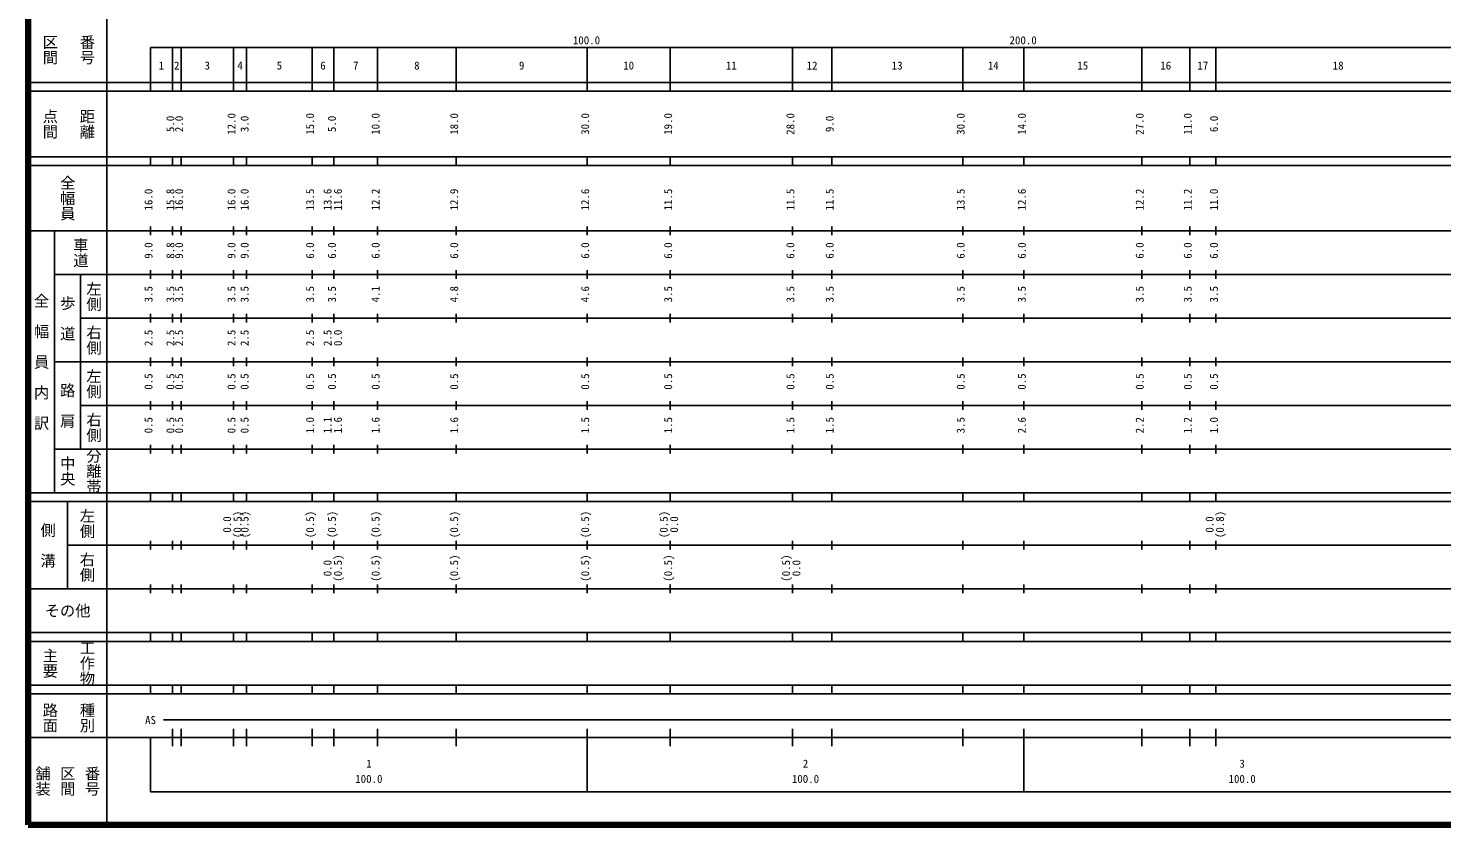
# Model space of a CAD drawing. Units: millimetres on the paper, enlarged 1000 times. Extents: x 40000 to 680000, y 20000 to 380000.
# Drawn here: x 40000 to 363711, y 20000 to 202409 of the extents above; entities that cross this region are included whole.
import ezdxf
from ezdxf.enums import TextEntityAlignment as Align

# ---------------------------------------------------------------- set-up
doc = ezdxf.new("R2010")
doc.units = ezdxf.units.MM
doc.header["$LTSCALE"] = 1000
doc.layers.add('M-TTL', color=2, linetype='Continuous', lineweight=140)
doc.layers.add('M-TTL-BAND', color=7, linetype='Continuous', lineweight=25)
doc.styles.add('@ＭＳ ゴシック', font='')
doc.styles.add('ＭＳ ゴシック', font='')
doc.styles.get('@ＭＳ ゴシック').set_extended_font_data('@MS Gothic')
doc.styles.get('ＭＳ ゴシック').set_extended_font_data('MS Gothic')

msp = doc.modelspace()

# ---------------------------------------------------------------- linework, layer by layer
at = {"layer": 'M-TTL'}
for p, q in [((40000, 380000), (40000, 20000)), ((40000, 20000), (680000, 20000))]:
    msp.add_line(p, q, dxfattribs=at)
at = {"layer": 'M-TTL-BAND'}
for p, q in [((58000, 370000), (58000, 20000)), ((68000, 198000), (579000, 198000)), ((68000, 198000), (68000, 188000)), ((73000, 188000), (73000, 198000)), ((75000, 188000), (75000, 198000)), ((87000, 188000), (87000, 198000)), ((90000, 188000), (90000, 198000)), ((105000, 188000), (105000, 198000)), ((110000, 188000), (110000, 198000)), ((120000, 188000), (120000, 198000)), ((138000, 188000), (138000, 198000)), ((168000, 188000), (168000, 198000)), ((187000, 188000), (187000, 198000)), ((215000, 188000), (215000, 198000)), ((224000, 188000), (224000, 198000)), ((254000, 188000), (254000, 198000)), ((268000, 188000), (268000, 198000)), ((295000, 188000), (295000, 198000)), ((306000, 188000), (306000, 198000)), ((312000, 188000), (312000, 198000)), ((40000, 190000), (579000, 190000)), ((40000, 188000), (579000, 188000)), ((40000, 173000), (579000, 173000)), ((68000, 171000), (68000, 173000)), ((73000, 171000), (73000, 173000)), ((75000, 171000), (75000, 173000)), ((87000, 171000), (87000, 173000)), ((90000, 171000), (90000, 173000)), ((105000, 171000), (105000, 173000)), ((110000, 171000), (110000, 173000)), ((120000, 171000), (120000, 173000)), ((138000, 171000), (138000, 173000)), ((168000, 171000), (168000, 173000)), ((187000, 171000), (187000, 173000)), ((215000, 171000), (215000, 173000)), ((224000, 171000), (224000, 173000)), ((254000, 171000), (254000, 173000)), ((268000, 171000), (268000, 173000)), ((295000, 171000), (295000, 173000)), ((306000, 171000), (306000, 173000)), ((312000, 171000), (312000, 173000)), ((40000, 171000), (579000, 171000)), ((40000, 156000), (579000, 156000)), ((46000, 96000), (46000, 156000)), ((68000, 155000), (68000, 157000)), ((73000, 155000), (73000, 157000)), ((75000, 155000), (75000, 157000)), ((87000, 155000), (87000, 157000)), ((90000, 155000), (90000, 157000)), ((105000, 155000), (105000, 157000)), ((110000, 155000), (110000, 157000)), ((120000, 155000), (120000, 157000)), ((138000, 155000), (138000, 157000)), ((168000, 155000), (168000, 157000)), ((187000, 155000), (187000, 157000)), ((215000, 155000), (215000, 157000)), ((224000, 155000), (224000, 157000)), ((254000, 155000), (254000, 157000)), ((268000, 155000), (268000, 157000)), ((295000, 155000), (295000, 157000)), ((306000, 155000), (306000, 157000)), ((312000, 155000), (312000, 157000)), ((46000, 146000), (579000, 146000)), ((52000, 146000), (52000, 106000)), ((68000, 145000), (68000, 147000)), ((73000, 145000), (73000, 147000)), ((75000, 145000), (75000, 147000)), ((87000, 145000), (87000, 147000)), ((90000, 145000), (90000, 147000)), ((105000, 145000), (105000, 147000)), ((110000, 145000), (110000, 147000)), ((120000, 145000), (120000, 147000)), ((138000, 145000), (138000, 147000)), ((168000, 145000), (168000, 147000)), ((187000, 145000), (187000, 147000)), ((215000, 145000), (215000, 147000)), ((224000, 145000), (224000, 147000)), ((254000, 145000), (254000, 147000)), ((268000, 145000), (268000, 147000)), ((295000, 145000), (295000, 147000)), ((306000, 145000), (306000, 147000)), ((312000, 145000), (312000, 147000)), ((52000, 136000), (579000, 136000)), ((68000, 135000), (68000, 137000)), ((73000, 135000), (73000, 137000)), ((75000, 135000), (75000, 137000)), ((87000, 135000), (87000, 137000)), ((90000, 135000), (90000, 137000)), ((105000, 135000), (105000, 137000)), ((110000, 135000), (110000, 137000)), ((120000, 135000), (120000, 137000)), ((138000, 135000), (138000, 137000)), ((168000, 135000), (168000, 137000)), ((187000, 135000), (187000, 137000)), ((215000, 135000), (215000, 137000)), ((224000, 135000), (224000, 137000)), ((254000, 135000), (254000, 137000)), ((268000, 135000), (268000, 137000)), ((295000, 135000), (295000, 137000)), ((306000, 135000), (306000, 137000)), ((312000, 135000), (312000, 137000)), ((68000, 125000), (68000, 127000)), ((73000, 125000), (73000, 127000)), ((75000, 125000), (75000, 127000)), ((87000, 125000), (87000, 127000)), ((90000, 125000), (90000, 127000)), ((105000, 125000), (105000, 127000)), ((110000, 125000), (110000, 127000)), ((120000, 125000), (120000, 127000)), ((138000, 125000), (138000, 127000)), ((168000, 125000), (168000, 127000)), ((187000, 125000), (187000, 127000)), ((215000, 125000), (215000, 127000)), ((224000, 125000), (224000, 127000)), ((254000, 125000), (254000, 127000)), ((268000, 125000), (268000, 127000)), ((295000, 125000), (295000, 127000)), ((306000, 125000), (306000, 127000)), ((312000, 125000), (312000, 127000)), ((46000, 126000), (579000, 126000)), ((68000, 115000), (68000, 117000)), ((73000, 115000), (73000, 117000)), ((75000, 115000), (75000, 117000)), ((87000, 115000), (87000, 117000)), ((90000, 115000), (90000, 117000)), ((105000, 115000), (105000, 117000)), ((110000, 115000), (110000, 117000)), ((120000, 115000), (120000, 117000)), ((138000, 115000), (138000, 117000)), ((168000, 115000), (168000, 117000)), ((187000, 115000), (187000, 117000)), ((215000, 115000), (215000, 117000)), ((224000, 115000), (224000, 117000)), ((254000, 115000), (254000, 117000)), ((268000, 115000), (268000, 117000)), ((295000, 115000), (295000, 117000)), ((306000, 115000), (306000, 117000)), ((312000, 115000), (312000, 117000)), ((52000, 116000), (579000, 116000)), ((68000, 105000), (68000, 107000)), ((73000, 105000), (73000, 107000)), ((75000, 105000), (75000, 107000)), ((87000, 105000), (87000, 107000)), ((90000, 105000), (90000, 107000)), ((105000, 105000), (105000, 107000)), ((110000, 105000), (110000, 107000)), ((120000, 105000), (120000, 107000)), ((138000, 105000), (138000, 107000)), ((168000, 105000), (168000, 107000)), ((187000, 105000), (187000, 107000)), ((215000, 105000), (215000, 107000)), ((224000, 105000), (224000, 107000)), ((254000, 105000), (254000, 107000)), ((268000, 105000), (268000, 107000)), ((295000, 105000), (295000, 107000)), ((306000, 105000), (306000, 107000)), ((312000, 105000), (312000, 107000)), ((46000, 106000), (579000, 106000)), ((40000, 96000), (579000, 96000)), ((40000, 94000), (579000, 94000)), ((49000, 94000), (49000, 74000)), ((68000, 94000), (68000, 96000)), ((73000, 94000), (73000, 96000)), ((75000, 94000), (75000, 96000)), ((87000, 94000), (87000, 96000)), ((90000, 94000), (90000, 96000)), ((105000, 94000), (105000, 96000)), ((110000, 94000), (110000, 96000)), ((120000, 94000), (120000, 96000)), ((138000, 94000), (138000, 96000)), ((168000, 94000), (168000, 96000)), ((187000, 94000), (187000, 96000)), ((215000, 94000), (215000, 96000)), ((224000, 94000), (224000, 96000)), ((254000, 94000), (254000, 96000)), ((268000, 94000), (268000, 96000)), ((295000, 94000), (295000, 96000)), ((306000, 94000), (306000, 96000)), ((312000, 94000), (312000, 96000)), ((68000, 83000), (68000, 85000)), ((73000, 83000), (73000, 85000)), ((75000, 83000), (75000, 85000)), ((87000, 83000), (87000, 85000)), ((90000, 83000), (90000, 85000)), ((105000, 83000), (105000, 85000)), ((110000, 83000), (110000, 85000)), ((120000, 83000), (120000, 85000)), ((138000, 83000), (138000, 85000)), ((168000, 83000), (168000, 85000)), ((187000, 83000), (187000, 85000)), ((215000, 83000), (215000, 85000)), ((224000, 83000), (224000, 85000)), ((254000, 83000), (254000, 85000)), ((268000, 83000), (268000, 85000)), ((295000, 83000), (295000, 85000)), ((306000, 83000), (306000, 85000)), ((312000, 83000), (312000, 85000)), ((49000, 84000), (579000, 84000)), ((68000, 73000), (68000, 75000)), ((73000, 73000), (73000, 75000)), ((75000, 73000), (75000, 75000)), ((87000, 73000), (87000, 75000)), ((90000, 73000), (90000, 75000)), ((105000, 73000), (105000, 75000)), ((110000, 73000), (110000, 75000)), ((120000, 73000), (120000, 75000)), ((138000, 73000), (138000, 75000)), ((168000, 73000), (168000, 75000)), ((187000, 73000), (187000, 75000)), ((215000, 73000), (215000, 75000)), ((224000, 73000), (224000, 75000)), ((254000, 73000), (254000, 75000)), ((268000, 73000), (268000, 75000)), ((295000, 73000), (295000, 75000)), ((306000, 73000), (306000, 75000)), ((312000, 73000), (312000, 75000)), ((40000, 74000), (579000, 74000)), ((40000, 64000), (579000, 64000)), ((40000, 62000), (579000, 62000)), ((68000, 62000), (68000, 64000)), ((73000, 62000), (73000, 64000)), ((75000, 62000), (75000, 64000)), ((87000, 62000), (87000, 64000)), ((90000, 62000), (90000, 64000)), ((105000, 62000), (105000, 64000)), ((110000, 62000), (110000, 64000)), ((120000, 62000), (120000, 64000)), ((138000, 62000), (138000, 64000)), ((168000, 62000), (168000, 64000)), ((187000, 62000), (187000, 64000)), ((215000, 62000), (215000, 64000)), ((224000, 62000), (224000, 64000)), ((254000, 62000), (254000, 64000)), ((268000, 62000), (268000, 64000)), ((295000, 62000), (295000, 64000)), ((306000, 62000), (306000, 64000)), ((312000, 62000), (312000, 64000)), ((40000, 52000), (579000, 52000)), ((68000, 50000), (68000, 52000)), ((73000, 50000), (73000, 52000)), ((75000, 50000), (75000, 52000)), ((87000, 50000), (87000, 52000)), ((90000, 50000), (90000, 52000)), ((105000, 50000), (105000, 52000)), ((110000, 50000), (110000, 52000)), ((120000, 50000), (120000, 52000)), ((138000, 50000), (138000, 52000)), ((168000, 50000), (168000, 52000)), ((187000, 50000), (187000, 52000)), ((215000, 50000), (215000, 52000)), ((224000, 50000), (224000, 52000)), ((254000, 50000), (254000, 52000)), ((268000, 50000), (268000, 52000)), ((295000, 50000), (295000, 52000)), ((306000, 50000), (306000, 52000)), ((312000, 50000), (312000, 52000)), ((40000, 50000), (579000, 50000)), ((71000, 44000), (553000, 44000)), ((40000, 40000), (579000, 40000)), ((68000, 40000), (68000, 27500)), ((73000, 38000), (73000, 42000)), ((75000, 38000), (75000, 42000)), ((87000, 38000), (87000, 42000)), ((90000, 38000), (90000, 42000)), ((105000, 38000), (105000, 42000)), ((110000, 38000), (110000, 42000)), ((120000, 38000), (120000, 42000)), ((138000, 38000), (138000, 42000)), ((168000, 27500), (168000, 42000)), ((187000, 38000), (187000, 42000)), ((215000, 38000), (215000, 42000)), ((224000, 38000), (224000, 42000)), ((254000, 38000), (254000, 42000)), ((268000, 27500), (268000, 42000)), ((295000, 38000), (295000, 42000)), ((306000, 38000), (306000, 42000)), ((312000, 38000), (312000, 42000)), ((68000, 27500), (579000, 27500))]:
    msp.add_line(p, q, dxfattribs=at)

# ---------------------------------------------------------------- texts
at = {"layer": 'M-TTL-BAND', "style": '@ＭＳ ゴシック'}
for s, p in [('番号', (53500, 197500)), ('区間', (45000, 197500)), ('点間', (45000, 180500)), ('距離', (53500, 180500)), ('全幅員', (49000, 163500)), ('車道', (52000, 151000)), ('左側', (55000, 141000)), ('全\u3000幅\u3000員\u3000内\u3000訳', (43000, 126000)), ('歩\u3000道', (49000, 136000)), ('右側', (55000, 131000)), ('左側', (55000, 121000)), ('路\u3000肩', (49000, 116000)), ('右側', (55000, 111000)), ('中央', (49000, 101000)), ('分離帯', (55000, 101000)), ('左側', (53500, 89000)), ('側\u3000溝', (44500, 84000)), ('右側', (53500, 79000)), ('工作物', (53500, 57000)), ('主要', (45000, 57000)), ('路面', (45000, 44500)), ('種別', (53500, 44500)), ('舗装', (43333, 30000)), ('区間', (49000, 30000)), ('番号', (54667, 30000))]:
    msp.add_text(s, height=2566, rotation=270, dxfattribs=at).set_placement(p, align=Align.MIDDLE_CENTER)
at = {"layer": 'M-TTL-BAND', "style": 'ＭＳ ゴシック'}
for s, p in [('100.0', (167844, 198195)), ('200.0', (267844, 198195)), ('1', (70500, 192405)), ('2', (74000, 192405)), ('3', (81000, 192405)), ('4', (88500, 192405)), ('5', (97500, 192405)), ('6', (107500, 192405)), ('7', (115000, 192405)), ('8', (129000, 192405)), ('9', (153000, 192405)), ('10', (177500, 192405)), ('11', (201000, 192405)), ('12', (219500, 192405)), ('13', (239000, 192405)), ('14', (261000, 192405)), ('15', (281500, 192405)), ('16', (300500, 192405)), ('17', (309000, 192405)), ('18', (340000, 192405)), ('AS', (68000, 42500)), ('1', (118000, 32523)), ('2', (218000, 32523)), ('3', (318000, 32523)), ('100.0', (118000, 29033)), ('100.0', (218000, 29033)), ('100.0', (318000, 29033))]:
    msp.add_text(s, height=1833, dxfattribs=at).set_placement(p, align=Align.BOTTOM_CENTER)
for s, p in [('5.0', (74000, 180500)), ('2.0', (76000, 180500)), ('12.0', (88000, 180500)), ('3.0', (91000, 180500)), ('15.0', (106000, 180500)), ('5.0', (111000, 180500)), ('10.0', (121000, 180500)), ('18.0', (139000, 180500)), ('30.0', (169000, 180500)), ('19.0', (188000, 180500)), ('28.0', (216000, 180500)), ('9.0', (225000, 180500)), ('30.0', (255000, 180500)), ('14.0', (269000, 180500)), ('27.0', (296000, 180500)), ('11.0', (307000, 180500)), ('6.0', (313000, 180500)), ('16.0', (69000, 163174)), ('15.8', (74000, 163174)), ('16.0', (76000, 163174)), ('16.0', (88000, 163174)), ('16.0', (91000, 163174)), ('13.5', (106000, 163174)), ('13.6', (110000, 163174)), ('11.6', (112370, 163174)), ('12.2', (121000, 163174)), ('12.9', (139000, 163174)), ('12.6', (169000, 163174)), ('11.5', (188000, 163174)), ('11.5', (216000, 163174)), ('11.5', (225000, 163174)), ('13.5', (255000, 163174)), ('12.6', (269000, 163174)), ('12.2', (296000, 163174)), ('11.2', (307000, 163174)), ('11.0', (313000, 163174)), ('9.0', (69000, 151500)), ('8.8', (74000, 151500)), ('9.0', (76000, 151500)), ('9.0', (88000, 151500)), ('9.0', (91000, 151500)), ('6.0', (106000, 151500)), ('6.0', (111000, 151500)), ('6.0', (121000, 151500)), ('6.0', (139000, 151500)), ('6.0', (169000, 151500)), ('6.0', (188000, 151500)), ('6.0', (216000, 151500)), ('6.0', (225000, 151500)), ('6.0', (255000, 151500)), ('6.0', (269000, 151500)), ('6.0', (296000, 151500)), ('6.0', (307000, 151500)), ('6.0', (313000, 151500)), ('3.5', (69000, 141500)), ('3.5', (74000, 141500)), ('3.5', (76000, 141500)), ('3.5', (88000, 141500)), ('3.5', (91000, 141500)), ('3.5', (106000, 141500)), ('3.5', (111000, 141500)), ('4.1', (121000, 141500)), ('4.8', (139000, 141500)), ('4.6', (169000, 141500)), ('3.5', (188000, 141500)), ('3.5', (216000, 141500)), ('3.5', (225000, 141500)), ('3.5', (255000, 141500)), ('3.5', (269000, 141500)), ('3.5', (296000, 141500)), ('3.5', (307000, 141500)), ('3.5', (313000, 141500)), ('2.5', (69000, 131500)), ('2.5', (74000, 131500)), ('2.5', (76000, 131500)), ('2.5', (88000, 131500)), ('2.5', (91000, 131500)), ('2.5', (106000, 131500)), ('2.5', (110000, 131500)), ('0.0', (112370, 131500)), ('0.5', (69000, 121500)), ('0.5', (74000, 121500)), ('0.5', (76000, 121500)), ('0.5', (88000, 121500)), ('0.5', (91000, 121500)), ('0.5', (106000, 121500)), ('0.5', (111000, 121500)), ('0.5', (121000, 121500)), ('0.5', (139000, 121500)), ('0.5', (169000, 121500)), ('0.5', (188000, 121500)), ('0.5', (216000, 121500)), ('0.5', (225000, 121500)), ('0.5', (255000, 121500)), ('0.5', (269000, 121500)), ('0.5', (296000, 121500)), ('0.5', (307000, 121500)), ('0.5', (313000, 121500)), ('0.5', (69000, 111500)), ('0.5', (74000, 111500)), ('0.5', (76000, 111500)), ('0.5', (88000, 111500)), ('0.5', (91000, 111500)), ('1.0', (106000, 111500)), ('1.1', (110000, 111500)), ('1.6', (112370, 111500)), ('1.6', (121000, 111500)), ('1.6', (139000, 111500)), ('1.5', (169000, 111500)), ('1.5', (188000, 111500)), ('1.5', (216000, 111500)), ('1.5', (225000, 111500)), ('3.5', (255000, 111500)), ('2.6', (269000, 111500)), ('2.2', (296000, 111500)), ('1.2', (307000, 111500)), ('1.0', (313000, 111500)), ('(0.5)', (89370, 88764)), ('(0.5)', (91000, 88764)), ('(0.5)', (106000, 88764)), ('(0.5)', (111000, 88764)), ('(0.5)', (121000, 88764)), ('(0.5)', (139000, 88764)), ('(0.5)', (169000, 88764)), ('(0.5)', (187000, 88764)), ('(0.8)', (314370, 88764)), ('0.0', (87000, 88764)), ('0.0', (189370, 88764)), ('0.0', (312000, 88764)), ('(0.5)', (112370, 78764)), ('(0.5)', (121000, 78764)), ('(0.5)', (139000, 78764)), ('(0.5)', (169000, 78764)), ('(0.5)', (188000, 78764)), ('(0.5)', (215000, 78764)), ('0.0', (110000, 78764)), ('0.0', (217370, 78764))]:
    msp.add_text(s, height=1833, rotation=90, dxfattribs=at).set_placement(p, align=Align.BOTTOM_CENTER)
msp.add_text('その他', height=2566, dxfattribs=at).set_placement((49000, 69000), align=Align.MIDDLE_CENTER)

doc.saveas('drawing.dxf')
